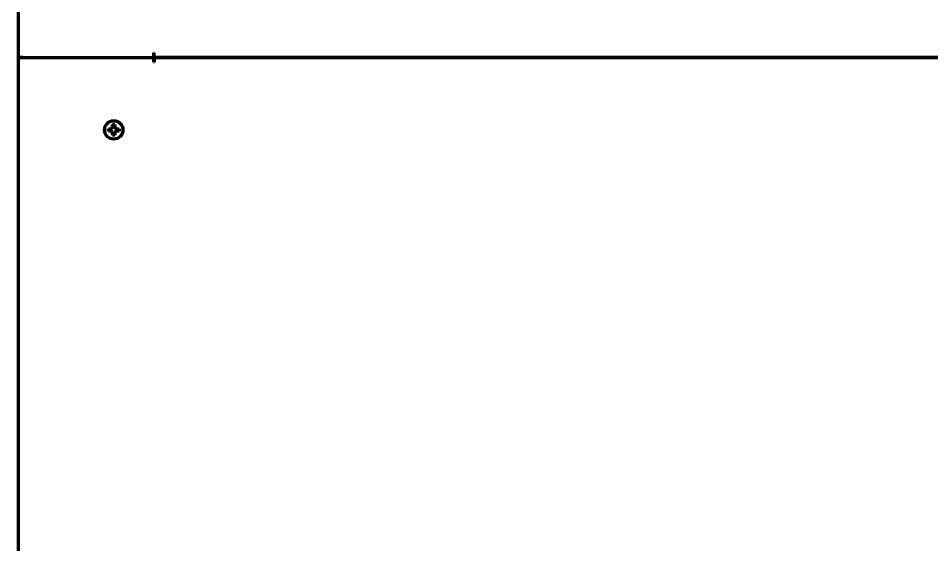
# Model space of a CAD drawing. Header units: inches. Extents: x -2898 to 7248, y 606 to 5598.
# Drawn here: x 2637.5 to 3034.5, y 909.5 to 1138.5 of the extents above; entities that cross this region are included whole.
import ezdxf

# ---------------------------------------------------------------- set-up
doc = ezdxf.new("R2010")
doc.units = ezdxf.units.IN

msp = doc.modelspace()

# ---------------------------------------------------------------- linework, layer by layer
at = {"linetype": 'Continuous', "lineweight": 70}
for p, q in [((2637.55, 1608.25), (2637.55, 1121.45)), ((2637.55, 1121.45), (2639.55, 1121.45)), ((2639.55, 1121.42), (2637.55, 1121.42)), ((2637.55, 1121.42), (2637.55, 786.25)), ((2639.05, 1121.43), (2639.05, 1121.46)), ((2639.55, 1121.45), (2696.53, 1121.45)), ((2639.55, 1121.42), (2696.53, 1121.42)), ((2695.05, 1121.42), (2695.05, 1121.47)), ((2696.53, 1123.45), (2696.55, 1123.45)), ((2696.53, 1121.45), (2696.53, 1123.45)), ((2696.53, 1119.42), (2696.53, 1121.42)), ((2696.55, 1121.45), (2696.55, 1123.45)), ((2696.55, 1121.45), (2696.55, 1121.42)), ((3473.55, 1121.45), (2696.55, 1121.45)), ((2696.55, 1121.42), (2696.55, 1119.42)), ((2696.55, 1121.42), (3473.55, 1121.42)), ((2696.53, 1119.42), (2696.55, 1119.42)), ((2676.75, 1089.92), (2676.75, 1090.42)), ((2676.75, 1089.42), (2676.75, 1089.92)), ((2681.35, 1090.42), (2681.35, 1089.92)), ((2681.35, 1089.92), (2681.35, 1089.42))]:
    msp.add_line(p, q, dxfattribs=at)
msp.add_circle((2679.05, 1089.92), 4, dxfattribs=at)
for points in [[(2678.55, 1090.92), (2678.55, 1090.97), (2678.55, 1091.08), (2678.55, 1091.24), (2678.55, 1091.4), (2678.55, 1091.56), (2678.55, 1091.71), (2678.55, 1091.87), (2678.55, 1092.03), (2678.55, 1092.16), (2678.55, 1092.22)], [(2678.55, 1092.22), (2678.71, 1092.22), (2679.05, 1092.22), (2679.38, 1092.22), (2679.55, 1092.22)], [(2678.05, 1089.42), (2677.99, 1089.42), (2677.88, 1089.42), (2677.72, 1089.42), (2677.56, 1089.42), (2677.41, 1089.42), (2677.26, 1089.42), (2677.1, 1089.42), (2676.93, 1089.42), (2676.81, 1089.42), (2676.75, 1089.42)], [(2678.05, 1090.42), (2678.07, 1090.44), (2678.12, 1090.49), (2678.19, 1090.56), (2678.26, 1090.63), (2678.33, 1090.7), (2678.4, 1090.78), (2678.48, 1090.85), (2678.52, 1090.9), (2678.55, 1090.92)], [(2678.55, 1088.92), (2678.52, 1088.95), (2678.47, 1089), (2678.4, 1089.07), (2678.32, 1089.14), (2678.25, 1089.21), (2678.18, 1089.28), (2678.12, 1089.35), (2678.07, 1089.4), (2678.05, 1089.42)], [(2679.55, 1090.92), (2679.57, 1090.89), (2679.62, 1090.84), (2679.7, 1090.77), (2679.77, 1090.7), (2679.84, 1090.63), (2679.91, 1090.56), (2679.98, 1090.49), (2680.02, 1090.44), (2680.05, 1090.42)], [(2680.05, 1089.42), (2680.02, 1089.4), (2679.98, 1089.35), (2679.9, 1089.28), (2679.83, 1089.21), (2679.76, 1089.13), (2679.69, 1089.06), (2679.62, 1088.99), (2679.57, 1088.94), (2679.55, 1088.92)], [(2679.55, 1088.92), (2679.55, 1088.86), (2679.55, 1088.76), (2679.55, 1088.6), (2679.55, 1088.44), (2679.55, 1088.28), (2679.55, 1088.13), (2679.55, 1087.97), (2679.55, 1087.81), (2679.55, 1087.68), (2679.55, 1087.62)], [(2680.05, 1090.42), (2680.1, 1090.42), (2680.21, 1090.42), (2680.37, 1090.42), (2680.53, 1090.42), (2680.69, 1090.42), (2680.84, 1090.42), (2680.99, 1090.42), (2681.16, 1090.42), (2681.28, 1090.42), (2681.35, 1090.42)], [(2679.55, 1087.62), (2679.38, 1087.62), (2679.05, 1087.62), (2678.71, 1087.62), (2678.55, 1087.62)]]:
    msp.add_open_spline(points, degree=3, dxfattribs=at)
for points in [[(2679.55, 1092.22), (2679.55, 1092.02), (2679.55, 1091.81), (2679.55, 1091.48), (2679.55, 1091.37), (2679.55, 1091.15), (2679.55, 1091.03), (2679.55, 1090.92)], [(2676.75, 1090.42), (2676.95, 1090.42), (2677.16, 1090.42), (2677.48, 1090.42), (2677.59, 1090.42), (2677.82, 1090.42), (2677.93, 1090.42), (2678.05, 1090.42)], [(2678.55, 1087.62), (2678.55, 1087.82), (2678.55, 1088.03), (2678.55, 1088.36), (2678.55, 1088.47), (2678.55, 1088.69), (2678.55, 1088.8), (2678.55, 1088.92)], [(2681.35, 1089.42), (2681.14, 1089.42), (2680.93, 1089.42), (2680.61, 1089.42), (2680.5, 1089.42), (2680.28, 1089.42), (2680.16, 1089.42), (2680.05, 1089.42)]]:
    msp.add_open_spline(points, degree=3, knots=[0, 0, 0, 0, 0.5, 0.5, 0.75, 0.75, 1, 1, 1, 1], dxfattribs=at)

doc.saveas('drawing.dxf')
